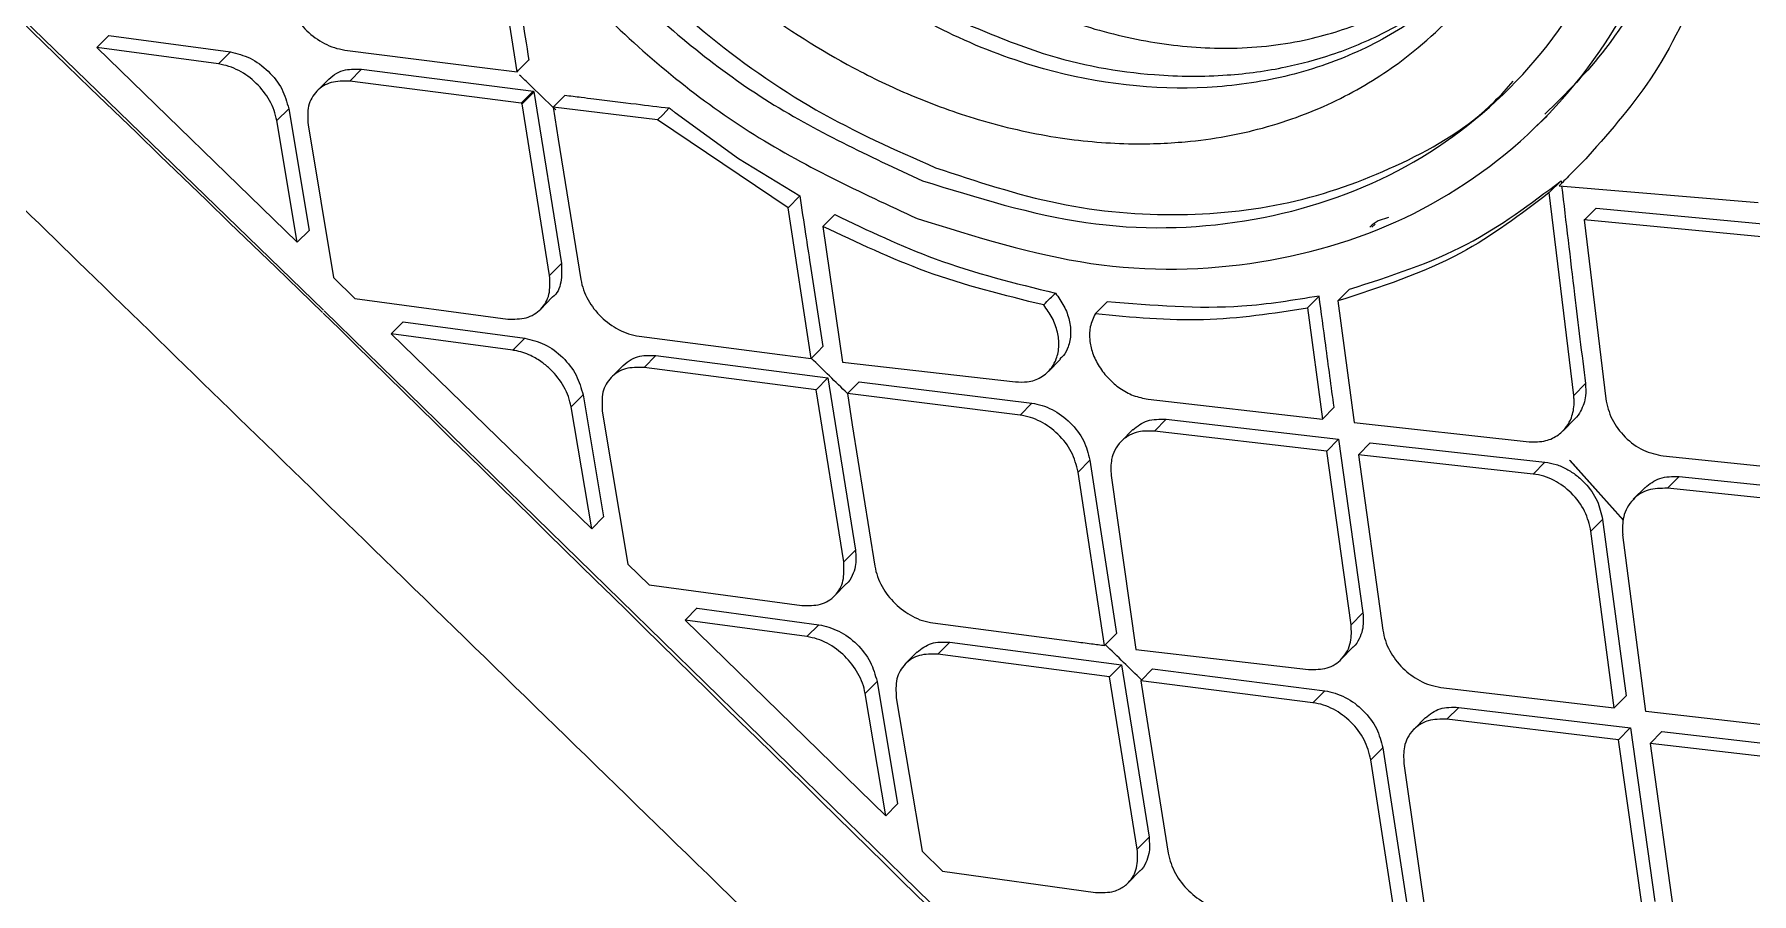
# Model space of a CAD drawing. Extents: x 939 to 1039, y 781 to 934.
# Drawn here: x 1025.216 to 1026.709, y 876.717 to 877.464 of the extents above; entities that cross this region are included whole.
import ezdxf

# ---------------------------------------------------------------- set-up
doc = ezdxf.new("R2010")
doc.units = 0
doc.header["$MEASUREMENT"] = 0
doc.layers.add('1', color=4, linetype='Continuous')

# ---------------------------------------------------------------- blocks, each defined once
blk = doc.blocks.new('Envoy')
at = {"layer": '1', "color": 3, "linetype": 'Continuous', "lineweight": 25}
for p, q in [((86.8135, 78.05), (84.725, 80.0749)), ((86.9817, 78.2572), (86.9676, 78.348)), ((86.6164, 78.2783), (86.6267, 78.2888)), ((86.6267, 78.2888), (86.7325, 78.2745)), ((86.6164, 78.2783), (86.7907, 78.109)), ((86.7222, 78.2641), (86.6164, 78.2783)), ((86.7222, 78.2641), (86.7325, 78.2745)), ((86.8319, 78.2762), (86.9538, 78.2607)), ((86.8182, 78.251), (86.8079, 78.2406)), ((86.8364, 78.2491), (86.8466, 78.2595)), ((86.8466, 78.2595), (86.9959, 78.2404)), ((86.9538, 78.2607), (86.9817, 78.2572)), ((86.9853, 78.23), (86.8364, 78.2491)), ((86.9853, 78.23), (86.9956, 78.2404)), ((86.986, 78.2299), (86.9963, 78.2403)), ((86.9963, 78.2397), (86.9861, 78.2293)), ((86.9963, 78.24), (87.0203, 78.0906)), ((86.7729, 78.2148), (86.7832, 78.2252)), ((86.7832, 78.2252), (86.801, 78.1194)), ((87.01, 78.0802), (86.9861, 78.2293)), ((87.0132, 78.2265), (87.0176, 78.1986)), ((87.1039, 78.2154), (87.0132, 78.2265)), ((87.1191, 78.2218), (87.1744, 78.182)), ((86.7907, 78.109), (86.7729, 78.2148)), ((86.8, 78.2112), (86.8222, 78.0783)), ((87.2173, 78.1391), (87.1039, 78.2154)), ((87.8663, 78.2084), (87.8772, 78.2188)), ((87.0176, 78.1986), (87.0372, 78.0766)), ((87.1744, 78.182), (87.2275, 78.1495)), ((87.8792, 78.1522), (87.8894, 78.1625)), ((87.8894, 78.1625), (87.8897, 78.1602)), ((87.2173, 78.1391), (87.2275, 78.1495)), ((87.9004, 77.9759), (87.8792, 78.1522)), ((87.8878, 78.1582), (88.0609, 78.1437)), ((87.2374, 78.0081), (87.2173, 78.1391)), ((87.2477, 78.1227), (87.2579, 78.1331)), ((87.9198, 78.1387), (88.074, 78.1241)), ((86.801, 78.1194), (86.7907, 78.109)), ((87.2477, 78.1227), (87.2646, 78.0047)), ((87.7253, 78.1243), (87.7231, 78.1222)), ((87.7278, 78.1247), (87.7248, 78.1222)), ((87.9096, 78.1284), (87.9282, 77.973)), ((88.0638, 78.1138), (87.9096, 78.1284)), ((87.01, 78.0802), (87.0203, 78.0906)), ((87.2366, 78.0899), (87.2476, 78.0185)), ((86.8222, 78.0783), (86.8408, 78.0602)), ((86.8408, 78.0602), (86.9737, 78.0423)), ((87.0021, 78.0507), (87.0124, 78.0612)), ((87.6689, 78.0519), (87.6791, 78.0623)), ((87.6954, 78.058), (87.7056, 78.0683)), ((87.6954, 78.058), (87.7094, 77.9522)), ((89.2705, 75.6515), (86.8141, 78.0494)), ((87.6689, 78.0519), (87.6819, 77.9552)), ((86.8826, 78.0399), (86.8724, 78.0295)), ((86.8724, 78.0295), (87.0466, 77.8599)), ((86.9781, 78.0152), (86.8724, 78.0295)), ((86.8826, 78.0399), (86.9884, 78.0256)), ((87.0878, 78.0273), (87.2102, 78.0115)), ((86.9781, 78.0152), (86.9884, 78.0256)), ((87.2102, 78.0115), (87.2374, 78.0081)), ((87.074, 78.002), (87.0638, 77.9916)), ((87.0922, 78.0001), (87.1025, 78.0105)), ((87.2417, 77.9808), (87.0922, 78.0001)), ((87.1025, 78.0105), (87.2519, 77.9912)), ((87.2646, 78.0047), (87.4151, 77.9876)), ((87.4437, 77.9967), (87.4539, 78.007)), ((87.2417, 77.9808), (87.2519, 77.9912)), ((87.2519, 77.9912), (87.2759, 77.8414)), ((87.2689, 77.9774), (87.2791, 77.9877)), ((87.2791, 77.9877), (87.4293, 77.9691)), ((87.9106, 77.9862), (87.9004, 77.9759)), ((87.0288, 77.9659), (87.0391, 77.9763)), ((87.0391, 77.9763), (87.0568, 77.8703)), ((87.2657, 77.831), (87.2417, 77.9808)), ((87.2689, 77.9774), (87.2731, 77.9503)), ((87.419, 77.9587), (87.2689, 77.9774)), ((87.419, 77.9587), (87.4292, 77.9691)), ((87.5304, 77.9725), (87.6819, 77.9552)), ((87.0466, 77.8599), (87.0288, 77.9659)), ((87.0558, 77.9623), (87.0781, 77.8291)), ((87.5358, 77.9448), (87.5461, 77.9551)), ((87.5461, 77.9551), (87.6959, 77.9378)), ((87.6819, 77.9552), (87.6921, 77.9656)), ((87.7094, 77.9522), (87.8616, 77.9355)), ((87.8911, 77.9451), (87.9013, 77.9555)), ((87.2731, 77.9503), (87.2927, 77.8274)), ((87.5171, 77.9461), (87.5069, 77.9357)), ((87.6857, 77.9274), (87.5358, 77.9448)), ((87.6959, 77.9378), (87.6857, 77.9274)), ((87.6959, 77.9378), (87.7171, 77.7868)), ((87.7069, 77.7765), (87.6857, 77.9274)), ((87.7132, 77.9243), (87.7234, 77.9347)), ((87.7132, 77.9243), (87.7344, 77.7717)), ((87.8651, 77.9075), (87.7132, 77.9243)), ((87.7234, 77.9347), (87.8753, 77.9179)), ((87.9783, 77.9232), (88.1314, 77.9075)), ((87.4695, 77.9092), (87.4798, 77.9196)), ((87.4926, 77.7585), (87.4695, 77.9092)), ((87.4798, 77.9196), (87.5028, 77.7688)), ((87.8651, 77.9075), (87.8753, 77.9179)), ((87.8968, 77.9196), (87.9437, 77.8671)), ((87.9437, 77.8674), (87.8974, 77.9193)), ((87.4982, 77.9062), (87.5197, 77.755)), ((87.9624, 77.8957), (87.9522, 77.8855)), ((87.9818, 77.8951), (87.992, 77.9054)), ((88.1347, 77.8792), (87.9818, 77.8951)), ((87.992, 77.9054), (88.1449, 77.8895)), ((87.0466, 77.8599), (87.0568, 77.8703)), ((87.9154, 77.8578), (87.9255, 77.8681)), ((87.9255, 77.8681), (87.9459, 77.7145)), ((87.9357, 77.7042), (87.9153, 77.8578)), ((87.9631, 77.701), (87.943, 77.8547)), ((87.2657, 77.831), (87.2759, 77.8414)), ((87.0781, 77.8291), (87.0965, 77.8112)), ((87.0965, 77.8112), (87.2293, 77.7932)), ((87.2577, 77.8016), (87.268, 77.812)), ((87.1279, 77.7805), (87.1382, 77.791)), ((87.1382, 77.7909), (87.2441, 77.7765)), ((87.1279, 77.7805), (87.3023, 77.6103)), ((87.2338, 77.7661), (87.1279, 77.7805)), ((87.2338, 77.7661), (87.2441, 77.7765)), ((87.3433, 77.778), (87.4665, 77.7618)), ((87.7069, 77.7765), (87.7171, 77.7868)), ((87.3477, 77.7508), (87.358, 77.7612)), ((87.358, 77.7612), (87.5071, 77.7416)), ((87.3296, 77.7528), (87.3193, 77.7424)), ((87.4969, 77.7312), (87.3477, 77.7508)), ((87.5197, 77.755), (87.6699, 77.7375)), ((87.6983, 77.7464), (87.7085, 77.7568)), ((87.4969, 77.7312), (87.5071, 77.7415)), ((87.5209, 77.5814), (87.4969, 77.7312)), ((87.5071, 77.7416), (87.5312, 77.5918)), ((87.524, 77.7276), (87.5342, 77.738)), ((87.5342, 77.738), (87.684, 77.719)), ((87.2844, 77.7167), (87.2947, 77.7271)), ((87.3023, 77.6103), (87.2844, 77.7167)), ((87.2947, 77.7271), (87.3126, 77.6208)), ((87.3114, 77.713), (87.3338, 77.5796)), ((87.524, 77.7276), (87.5281, 77.7017)), ((87.6737, 77.7086), (87.524, 77.7276)), ((87.6737, 77.7086), (87.684, 77.719)), ((87.7848, 77.722), (87.9356, 77.7042)), ((87.9357, 77.7042), (87.9459, 77.7145)), ((87.5281, 77.7017), (87.5479, 77.5777)), ((87.7902, 77.6943), (87.8004, 77.7046)), ((87.8004, 77.7046), (87.9497, 77.6867)), ((88.1146, 77.6837), (87.9631, 77.701)), ((87.7715, 77.6957), (87.7613, 77.6853)), ((87.9394, 77.6764), (87.7902, 77.6943)), ((87.9394, 77.6764), (87.9496, 77.6867)), ((87.9497, 77.6867), (87.9709, 77.5358)), ((87.9669, 77.6732), (87.9771, 77.6835)), ((87.9771, 77.6835), (88.1284, 77.6661)), ((87.7343, 77.6694), (87.7241, 77.659)), ((87.7343, 77.6694), (87.7575, 77.5186)), ((87.9607, 77.5254), (87.9394, 77.6764)), ((88.1182, 77.6557), (87.9669, 77.6732)), ((87.9669, 77.6732), (87.9881, 77.5206)), ((87.7472, 77.5083), (87.7241, 77.659)), ((87.7527, 77.6558), (87.7743, 77.5047)), ((87.3126, 77.6208), (87.3023, 77.6103)), ((87.3338, 77.5796), (87.3517, 77.5621)), ((87.5209, 77.5814), (87.5312, 77.5918)), ((87.3517, 77.5621), (87.4847, 77.5437)), ((87.513, 77.552), (87.5233, 77.5624))]:
    blk.add_line(p, q, dxfattribs=at)
at = {"layer": '1', "color": 3, "linetype": 'Continuous', "lineweight": 25, "flags": 128}
for points in [[(87.0132, 78.2265), (87.019, 78.2323), (87.0235, 78.2369)], [(87.1141, 78.2258), (87.1084, 78.2199), (87.1039, 78.2154)], [(87.7395, 78.1306), (87.7304, 78.1276), (87.7253, 78.1243)], [(87.4947, 78.0573), (87.489, 78.0515), (87.4845, 78.047)], [(87.2374, 78.0081), (87.2431, 78.0139), (87.2476, 78.0185)], [(87.4926, 77.7585), (87.4983, 77.7643), (87.5028, 77.7688)]]:
    blk.add_lwpolyline(points, dxfattribs=at)
at = {"layer": '1', "color": 3, "linetype": 'Continuous', "lineweight": 25}
for points, knots in [([(96.2118, 77.597), (96.0619, 77.8836), (95.7639, 78.4532), (95.3854, 79.0924), (95.1101, 79.5318), (94.9483, 79.7823), (94.7805, 80.0345), (94.5952, 80.3048), (94.3032, 80.7164), (93.8974, 81.256), (93.3763, 81.8952), (92.8322, 82.5113), (92.2738, 83.0952), (91.7022, 83.6481), (91.1187, 84.1713), (90.6212, 84.5847), (90.2203, 84.8995), (89.9235, 85.1243), (89.6266, 85.3412), (89.3462, 85.5387), (88.92, 85.8294), (88.3334, 86.2061), (87.557, 86.6648), (87.0224, 86.9461), (86.7536, 87.0876)], [0, 0, 0, 0, 0.0711711, 0.1414869, 0.1634306, 0.185306, 0.2071172, 0.2301, 0.257441, 0.3181985, 0.3786611, 0.4389219, 0.4990753, 0.5564523, 0.6139144, 0.6715432, 0.6987936, 0.7261074, 0.7534934, 0.7797261, 0.8015906, 0.8670403, 0.9331425, 1, 1, 1, 1]), ([(86.8127, 78.0479), (86.3816, 78.4645), (85.719, 79.1049), (84.512, 80.2456), (83.7379, 80.9714), (83.1987, 81.4769)], [0, 0, 0, 0, 0.360925, 0.55487, 1, 1, 1, 1]), ([(83.1475, 81.447), (83.2842, 81.3138), (83.5619, 81.0432), (83.9708, 80.6456), (84.3635, 80.2641), (84.725, 79.9132), (85.0553, 79.5927), (85.3361, 79.3202), (85.5712, 79.092), (85.7649, 78.904), (85.9392, 78.7347), (86.095, 78.5833), (86.2427, 78.4397), (86.4115, 78.2756), (86.6176, 78.0752), (86.8674, 77.8321), (87.1485, 77.5585), (87.4608, 77.2543), (87.8044, 76.9195), (88.1712, 76.5618), (88.5601, 76.1825), (88.9702, 75.7828), (89.4083, 75.356), (89.8596, 74.9167), (90.1652, 74.6199), (90.3153, 74.4742)], [0, 0, 0, 0, 0.057229, 0.116343, 0.171086, 0.221472, 0.267495, 0.309155, 0.33883, 0.365816, 0.390114, 0.411724, 0.431001, 0.451887, 0.482371, 0.517227, 0.556456, 0.600057, 0.648031, 0.700382, 0.753756, 0.81103, 0.872191, 0.937256, 1, 1, 1, 1]), ([(89.809, 73.1964), (89.5672, 73.5178), (89.0861, 74.1572), (88.3075, 75.0685), (87.5102, 75.9534), (86.6882, 76.8119), (85.853, 77.645), (85.0072, 78.4568), (84.1409, 79.2387), (83.2433, 79.9958), (82.6155, 80.4655), (82.2998, 80.7017)], [0, 0, 0, 0, 0.113392, 0.225638, 0.337341, 0.448782, 0.560233, 0.669481, 0.778832, 0.888788, 1, 1, 1, 1]), ([(89.328, 72.7152), (89.2397, 72.8472), (89.0613, 73.1138), (88.7803, 73.5116), (88.4858, 73.9122), (88.1769, 74.3146), (87.8627, 74.707), (87.4882, 75.1562), (87.0421, 75.6661), (86.5027, 76.2493), (85.999, 76.7651), (85.5506, 77.2057), (85.1753, 77.5621), (84.8055, 77.9012), (84.4419, 78.2231), (84.0738, 78.5375), (83.6188, 78.9116), (83.0729, 79.3368), (82.4454, 79.7963), (82.0222, 80.0809), (81.8136, 80.2212)], [0, 0, 0, 0, 0.044709, 0.090349, 0.13691, 0.18438, 0.232745, 0.277955, 0.348418, 0.422679, 0.500679, 0.550525, 0.598903, 0.645795, 0.691185, 0.735062, 0.781563, 0.856423, 0.929252, 1, 1, 1, 1]), ([(86.9565, 79.1317), (86.9664, 79.1432), (86.9988, 79.1808), (87.0732, 79.2266), (87.175, 79.2665), (87.2881, 79.2836), (87.4066, 79.2781), (87.5258, 79.25), (87.6407, 79.1999), (87.747, 79.1296), (87.8401, 79.0417), (87.9169, 78.9396), (87.9744, 78.8273), (88.0104, 78.7091), (88.0239, 78.59), (88.015, 78.4747), (87.983, 78.3687), (87.9368, 78.2813), (87.8938, 78.2386), (87.8754, 78.2204)], [0, 0, 0, 0, 0.027158, 0.089074, 0.150629, 0.212529, 0.274246, 0.335961, 0.397849, 0.45941, 0.521337, 0.58295, 0.64475, 0.7066, 0.768237, 0.830151, 0.891696, 0.953592, 1, 1, 1, 1]), ([(87.3295, 78.1297), (87.2799, 78.1527), (87.1808, 78.1986), (87.0485, 78.3086), (86.9394, 78.4396), (86.8619, 78.5866), (86.8219, 78.7392), (86.8229, 78.8878), (86.8653, 79.0227), (86.9461, 79.1358), (87.0607, 79.2193), (87.2011, 79.2674), (87.3572, 79.2759), (87.5172, 79.2435), (87.6696, 79.1721), (87.8036, 79.0657), (87.9103, 78.9319), (87.9822, 78.7796), (88.0153, 78.6199), (88.0079, 78.4643), (87.9607, 78.324), (87.8778, 78.2092), (87.765, 78.1276), (87.6301, 78.0856), (87.4812, 78.0822), (87.38, 78.1139), (87.3295, 78.1297)], [0, 0, 0, 0, 0.0416076, 0.0832416, 0.1248688, 0.1664636, 0.2080514, 0.2497012, 0.2914262, 0.3332007, 0.3749698, 0.4167002, 0.4583915, 0.5000235, 0.5416072, 0.5831929, 0.624799, 0.6664157, 0.7080566, 0.7497142, 0.7913823, 0.8331245, 0.8749398, 0.9167278, 0.9584009, 1, 1, 1, 1]), ([(87.3342, 78.1626), (87.2876, 78.1841), (87.1945, 78.2271), (87.0702, 78.3304), (86.9679, 78.4534), (86.8953, 78.5915), (86.858, 78.7349), (86.8591, 78.8745), (86.8991, 79.0014), (86.9751, 79.1075), (87.0826, 79.1859), (87.2142, 79.2309), (87.3604, 79.2387), (87.5104, 79.2082), (87.6533, 79.141), (87.779, 79.0411), (87.8792, 78.9155), (87.9469, 78.7727), (87.9781, 78.6231), (87.9713, 78.4772), (87.9272, 78.3457), (87.8494, 78.238), (87.7434, 78.1613), (87.6166, 78.1217), (87.4767, 78.1183), (87.3817, 78.1478), (87.3342, 78.1626)], [0, 0, 0, 0, 0.04161, 0.083271, 0.124923, 0.166513, 0.208078, 0.24971, 0.291447, 0.33324, 0.375013, 0.41673, 0.458407, 0.500035, 0.541625, 0.583217, 0.624828, 0.666452, 0.708096, 0.749746, 0.791398, 0.83314, 0.874969, 0.916762, 0.958421, 1, 1, 1, 1]), ([(86.9854, 79.1043), (86.9726, 79.0913), (86.937, 79.0552), (86.8991, 78.9802), (86.8724, 78.8847), (86.8684, 78.7812), (86.8857, 78.6745), (86.9243, 78.5681), (86.9815, 78.4662), (87.0554, 78.3723), (87.1428, 78.2898), (87.2403, 78.2206), (87.3104, 78.1894), (87.3454, 78.1739)], [0, 0, 0, 0, 0.053359, 0.147862, 0.242761, 0.337079, 0.431943, 0.526513, 0.621084, 0.715624, 0.810283, 0.905238, 1, 1, 1, 1]), ([(86.9386, 78.7107), (86.9458, 78.6775), (86.9588, 78.6181), (86.9948, 78.5399), (87.0324, 78.4777), (87.0721, 78.425), (87.1233, 78.369), (87.1898, 78.3115), (87.2611, 78.2661), (87.3264, 78.2349), (87.3854, 78.2137), (87.449, 78.1991), (87.5093, 78.1937), (87.5587, 78.1954), (87.5944, 78.2002), (87.6254, 78.2068), (87.6551, 78.2156), (87.6865, 78.2283), (87.7153, 78.2431), (87.7415, 78.2597), (87.7787, 78.2881), (87.823, 78.3345), (87.8638, 78.4042), (87.8923, 78.4853), (87.8972, 78.5449), (87.8998, 78.5769)], [0, 0, 0, 0, 0.069821, 0.125018, 0.168082, 0.209756, 0.250068, 0.311171, 0.374952, 0.411051, 0.452573, 0.499902, 0.544752, 0.580563, 0.607253, 0.624873, 0.651748, 0.677715, 0.702742, 0.726806, 0.749889, 0.811738, 0.874794, 0.932597, 1, 1, 1, 1]), ([(87.8783, 78.4701), (87.8709, 78.4481), (87.856, 78.4045), (87.8176, 78.3497), (87.7697, 78.3055), (87.713, 78.2727), (87.65, 78.2513), (87.5599, 78.2386), (87.4605, 78.2496), (87.3622, 78.2862), (87.2916, 78.3265), (87.231, 78.3742), (87.1824, 78.4245), (87.141, 78.4781), (87.1035, 78.5393), (87.0682, 78.6153), (87.0521, 78.6713), (87.0435, 78.7013)], [0, 0, 0, 0, 0.063374, 0.126017, 0.188529, 0.250442, 0.313234, 0.375706, 0.500277, 0.569247, 0.633508, 0.694136, 0.750208, 0.796793, 0.85376, 0.921502, 1, 1, 1, 1]), ([(87.1284, 78.6918), (87.1338, 78.665), (87.1437, 78.615), (87.174, 78.5466), (87.2079, 78.4921), (87.2419, 78.4495), (87.2755, 78.4149), (87.3103, 78.3847), (87.3746, 78.3381), (87.4534, 78.3004), (87.5404, 78.2804), (87.606, 78.2758), (87.6671, 78.2831), (87.7238, 78.3013), (87.773, 78.3295), (87.8321, 78.3807), (87.8598, 78.4343), (87.8783, 78.4701)], [0, 0, 0, 0, 0.078341, 0.145776, 0.203105, 0.249968, 0.289439, 0.329947, 0.371277, 0.499991, 0.562545, 0.625021, 0.693138, 0.749873, 0.812207, 0.874713, 1, 1, 1, 1]), ([(86.9778, 78.3584), (86.9804, 78.3414), (86.9851, 78.311), (86.9899, 78.2807), (86.992, 78.2673)], [0, 0, 0, 0, 0.559998, 1, 1, 1, 1]), ([(87.3742, 78.2982), (87.3957, 78.2892), (87.4491, 78.267), (87.5257, 78.2534), (87.5961, 78.2529), (87.6474, 78.26), (87.6933, 78.2723), (87.7367, 78.2906), (87.7784, 78.3156), (87.8017, 78.3374), (87.8129, 78.3478)], [0, 0, 0, 0, 0.1353539, 0.3348403, 0.4680049, 0.5794798, 0.6705376, 0.7834415, 0.8955065, 1, 1, 1, 1]), ([(88.0169, 78.3475), (88.0027, 78.3159), (87.9754, 78.2551), (87.9331, 78.2067), (87.9127, 78.1835)], [0, 0, 0, 0, 0.518725, 1, 1, 1, 1]), ([(86.7812, 78.3255), (86.7819, 78.3225), (86.7832, 78.3165), (86.7885, 78.3052), (86.7984, 78.2923), (86.8115, 78.2829), (86.823, 78.2779), (86.8289, 78.2768), (86.8319, 78.2762)], [0, 0, 0, 0, 0.131481, 0.258835, 0.500153, 0.741273, 0.868533, 1, 1, 1, 1]), ([(86.7325, 78.2745), (86.7383, 78.2731), (86.7499, 78.2703), (86.766, 78.2583), (86.7784, 78.2426), (86.7816, 78.231), (86.7832, 78.2252)], [0, 0, 0, 0, 0.250236, 0.49995, 0.749681, 1, 1, 1, 1]), ([(86.9817, 78.2572), (86.9836, 78.2591), (86.987, 78.2626), (86.9904, 78.2661), (86.9919, 78.2676)], [0, 0, 0, 0, 0.559976, 1, 1, 1, 1]), ([(86.7729, 78.2148), (86.7722, 78.2178), (86.7709, 78.2237), (86.7656, 78.235), (86.7557, 78.2479), (86.7425, 78.2574), (86.7311, 78.2624), (86.7252, 78.2635), (86.7222, 78.2641)], [0, 0, 0, 0, 0.130275, 0.257233, 0.500214, 0.742965, 0.869797, 1, 1, 1, 1]), ([(86.8182, 78.2509), (86.8203, 78.2528), (86.8245, 78.2563), (86.834, 78.2599), (86.8418, 78.2596), (86.8466, 78.2595)], [0, 0, 0, 0, 0.293489, 0.566396, 1, 1, 1, 1]), ([(87.0153, 78.2241), (87.0073, 78.2319), (86.9969, 78.242), (86.9865, 78.2521), (86.984, 78.2544)], [0, 0, 0, 0, 0.767394, 1, 1, 1, 1]), ([(86.8364, 78.2491), (86.8307, 78.2492), (86.8195, 78.2493), (86.8068, 78.2411), (86.7991, 78.2281), (86.7997, 78.2168), (86.8, 78.2112)], [0, 0, 0, 0, 0.249799, 0.499778, 0.749894, 1, 1, 1, 1]), ([(87.0233, 78.2369), (87.028, 78.2363), (87.0365, 78.2353), (87.0449, 78.2342), (87.0486, 78.2338)], [0, 0, 0, 0, 0.560018, 1, 1, 1, 1]), ([(87.3454, 78.1739), (87.3811, 78.1621), (87.4524, 78.1385), (87.5589, 78.1297), (87.6605, 78.1413), (87.7523, 78.1756), (87.8157, 78.2128), (87.8425, 78.2431), (87.8478, 78.2491)], [0, 0, 0, 0, 0.191031, 0.382089, 0.572485, 0.762823, 0.953102, 1, 1, 1, 1]), ([(86.9853, 78.23), (86.9855, 78.23), (86.9857, 78.23), (86.9859, 78.23), (86.986, 78.2299)], [0, 0, 0, 0, 0.560679, 1, 1, 1, 1]), ([(86.986, 78.2299), (86.986, 78.2298), (86.9861, 78.2296), (86.9861, 78.2294), (86.9861, 78.2293)], [0, 0, 0, 0, 0.5616044, 1, 1, 1, 1]), ([(87.0486, 78.2338), (87.0609, 78.2323), (87.0827, 78.2296), (87.1045, 78.2269), (87.1141, 78.2258)], [0, 0, 0, 0, 0.559984, 1, 1, 1, 1]), ([(87.1141, 78.2258), (87.1151, 78.225), (87.1167, 78.2237), (87.1184, 78.2224), (87.1191, 78.2218)], [0, 0, 0, 0, 0.560103, 1, 1, 1, 1]), ([(87.9127, 78.1835), (87.908, 78.1787), (87.8997, 78.1703), (87.8914, 78.1619), (87.8878, 78.1582)], [0, 0, 0, 0, 0.559986, 1, 1, 1, 1]), ([(87.7056, 78.0683), (87.7407, 78.0795), (87.8078, 78.101), (87.863, 78.1426), (87.8894, 78.1625)], [0, 0, 0, 0, 0.5226844, 1, 1, 1, 1]), ([(87.2275, 78.1495), (87.2292, 78.1384), (87.2322, 78.1185), (87.2352, 78.0986), (87.2366, 78.0899)], [0, 0, 0, 0, 0.559996, 1, 1, 1, 1]), ([(87.8792, 78.1522), (87.8543, 78.1333), (87.7993, 78.0916), (87.7322, 78.0699), (87.6954, 78.058)], [0, 0, 0, 0, 0.4521975, 1, 1, 1, 1]), ([(87.8899, 78.1581), (87.8936, 78.1266), (87.9004, 78.0691), (87.9074, 78.012), (87.9106, 77.9862)], [0, 0, 0, 0, 0.548657, 1, 1, 1, 1]), ([(87.2579, 78.1331), (87.2869, 78.1193), (87.35, 78.0893), (87.4147, 78.0734), (87.4498, 78.0648)], [0, 0, 0, 0, 0.458904, 1, 1, 1, 1]), ([(87.9096, 78.1284), (87.9115, 78.1303), (87.9149, 78.1337), (87.9183, 78.1372), (87.9198, 78.1387)], [0, 0, 0, 0, 0.559973, 1, 1, 1, 1]), ([(87.4396, 78.0545), (87.4053, 78.0629), (87.3407, 78.0788), (87.2775, 78.1087), (87.2477, 78.1227)], [0, 0, 0, 0, 0.529636, 1, 1, 1, 1]), ([(87.0203, 78.0905), (87.0205, 78.0851), (87.0209, 78.0742), (87.0167, 78.0639), (87.0124, 78.0613), (87.0123, 78.0612)], [0, 0, 0, 0, 0.493956, 0.98793, 1, 1, 1, 1]), ([(86.9737, 78.0423), (86.9792, 78.0422), (86.9904, 78.042), (87.0031, 78.0502), (87.0109, 78.0632), (87.0103, 78.0745), (87.01, 78.0802)], [0, 0, 0, 0, 0.249853, 0.499833, 0.749954, 1, 1, 1, 1]), ([(87.0372, 78.0766), (87.0378, 78.0736), (87.0391, 78.0677), (87.0444, 78.0563), (87.0543, 78.0434), (87.0674, 78.034), (87.0788, 78.029), (87.0848, 78.0279), (87.0878, 78.0273)], [0, 0, 0, 0, 0.131238, 0.258479, 0.500177, 0.740939, 0.868278, 1, 1, 1, 1]), ([(87.4396, 78.0545), (87.4415, 78.0564), (87.4449, 78.0599), (87.4483, 78.0633), (87.4498, 78.0648)], [0, 0, 0, 0, 0.5599747, 1, 1, 1, 1]), ([(87.4498, 78.0648), (87.4524, 78.0612), (87.4578, 78.0537), (87.4622, 78.0414), (87.4636, 78.0291), (87.4614, 78.0187), (87.458, 78.0111), (87.4546, 78.0084), (87.4535, 78.0075)], [0, 0, 0, 0, 0.189366, 0.382739, 0.566002, 0.765419, 0.918267, 1, 1, 1, 1]), ([(87.6791, 78.0623), (87.6569, 78.0586), (87.5976, 78.0488), (87.5343, 78.054), (87.4947, 78.0573)], [0, 0, 0, 0, 0.37422, 1, 1, 1, 1]), ([(87.6921, 77.9656), (87.6896, 77.9836), (87.6853, 78.0158), (87.681, 78.048), (87.6791, 78.0622)], [0, 0, 0, 0, 0.560011, 1, 1, 1, 1]), ([(90.3385, 74.5304), (90.3381, 74.5309), (90.3348, 74.5342), (90.3238, 74.5453), (90.2845, 74.585), (90.1379, 74.7331), (89.5678, 75.3098), (88.4414, 76.4511), (87.4083, 77.464), (86.8133, 78.0473)], [0, 0, 0, 0, 0.000353, 0.002829, 0.009436, 0.033986, 0.128384, 0.49802, 1, 1, 1, 1]), ([(87.4152, 77.9876), (87.4186, 77.9875), (87.4266, 77.9872), (87.4379, 77.9911), (87.4462, 77.9986), (87.4513, 78.0083), (87.4533, 78.0188), (87.452, 78.0311), (87.4476, 78.0434), (87.4422, 78.0508), (87.4396, 78.0545)], [0, 0, 0, 0, 0.108486, 0.249906, 0.401656, 0.4996, 0.630755, 0.75008, 0.876174, 1, 1, 1, 1]), ([(87.4845, 78.047), (87.4828, 78.0432), (87.4795, 78.0364), (87.4792, 78.0244), (87.4818, 78.0125), (87.4874, 78.0008), (87.4957, 77.9903), (87.5059, 77.9816), (87.5177, 77.9751), (87.5261, 77.9734), (87.5304, 77.9725)], [0, 0, 0, 0, 0.14144, 0.261742, 0.376842, 0.503484, 0.625316, 0.742677, 0.867278, 1, 1, 1, 1]), ([(87.4845, 78.047), (87.5162, 78.044), (87.5795, 78.0382), (87.6391, 78.0474), (87.6689, 78.0519)], [0, 0, 0, 0, 0.499998, 1, 1, 1, 1]), ([(87.0288, 77.9659), (87.0281, 77.9689), (87.0268, 77.9747), (87.0215, 77.9861), (87.0135, 77.9966), (87.0031, 78.0052), (86.9927, 78.0115), (86.9836, 78.0142), (86.9787, 78.0151), (86.9781, 78.0152)], [0, 0, 0, 0, 0.129968, 0.25674, 0.499881, 0.624647, 0.773327, 0.973911, 1, 1, 1, 1]), ([(86.9884, 78.0256), (86.9942, 78.0242), (87.0059, 78.0214), (87.022, 78.0094), (87.0343, 77.9936), (87.0375, 77.9821), (87.0391, 77.9763)], [0, 0, 0, 0, 0.251271, 0.501347, 0.750743, 1, 1, 1, 1]), ([(87.0922, 78.0001), (87.0866, 78.0002), (87.0754, 78.0004), (87.0627, 77.9922), (87.055, 77.9792), (87.0556, 77.9679), (87.0558, 77.9623)], [0, 0, 0, 0, 0.249776, 0.499752, 0.749898, 1, 1, 1, 1]), ([(87.0741, 78.002), (87.0762, 78.0039), (87.0804, 78.0074), (87.0899, 78.011), (87.0977, 78.0107), (87.1025, 78.0105)], [0, 0, 0, 0, 0.297146, 0.570435, 1, 1, 1, 1]), ([(87.269, 77.9775), (87.2638, 77.9826), (87.2533, 77.9928), (87.2428, 78.0031), (87.2375, 78.0082)], [0, 0, 0, 0, 0.497398, 1, 1, 1, 1]), ([(87.9106, 77.9862), (87.9108, 77.9826), (87.9113, 77.9739), (87.9075, 77.9636), (87.9036, 77.9572), (87.9013, 77.9555), (87.9013, 77.9555)], [0, 0, 0, 0, 0.304177, 0.734074, 0.997295, 1, 1, 1, 1]), ([(87.4293, 77.9691), (87.4322, 77.9686), (87.4381, 77.9675), (87.4498, 77.9626), (87.4632, 77.9528), (87.4753, 77.9369), (87.4783, 77.9254), (87.4798, 77.9196)], [0, 0, 0, 0, 0.128505, 0.256083, 0.50732, 0.755201, 1, 1, 1, 1]), ([(87.8616, 77.9355), (87.8665, 77.9355), (87.8759, 77.9354), (87.887, 77.9409), (87.8943, 77.9481), (87.8993, 77.9574), (87.9009, 77.9661), (87.9007, 77.9729), (87.9005, 77.9751), (87.9004, 77.9759)], [0, 0, 0, 0, 0.216293, 0.406633, 0.570977, 0.709229, 0.906726, 0.96647, 1, 1, 1, 1]), ([(87.9282, 77.973), (87.9296, 77.967), (87.9324, 77.955), (87.9446, 77.9389), (87.9606, 77.927), (87.9725, 77.9244), (87.9783, 77.9232)], [0, 0, 0, 0, 0.252883, 0.500173, 0.752591, 1, 1, 1, 1]), ([(87.4695, 77.9092), (87.468, 77.9152), (87.4649, 77.9269), (87.4527, 77.9427), (87.4395, 77.9522), (87.428, 77.9571), (87.422, 77.9582), (87.419, 77.9587)], [0, 0, 0, 0, 0.25275, 0.499537, 0.742696, 0.86971, 1, 1, 1, 1]), ([(87.5171, 77.946), (87.5211, 77.9492), (87.529, 77.9554), (87.5404, 77.9552), (87.546, 77.9551)], [0, 0, 0, 0, 0.496822, 1, 1, 1, 1]), ([(87.5358, 77.9448), (87.5312, 77.9449), (87.5234, 77.9451), (87.5137, 77.9414), (87.5064, 77.936), (87.5013, 77.9287), (87.4977, 77.9189), (87.498, 77.911), (87.4982, 77.9062)], [0, 0, 0, 0, 0.206509, 0.342388, 0.499785, 0.653161, 0.787787, 1, 1, 1, 1]), ([(87.9154, 77.8578), (87.914, 77.8636), (87.9111, 77.8755), (87.8991, 77.8915), (87.886, 77.9011), (87.8744, 77.906), (87.8683, 77.907), (87.8651, 77.9075)], [0, 0, 0, 0, 0.246119, 0.499554, 0.737975, 0.866174, 1, 1, 1, 1]), ([(87.8753, 77.9179), (87.8786, 77.9173), (87.885, 77.9162), (87.8943, 77.9121), (87.9028, 77.9066), (87.9125, 77.8978), (87.9217, 77.8847), (87.9243, 77.8735), (87.9255, 77.8681)], [0, 0, 0, 0, 0.138214, 0.27269, 0.403481, 0.530555, 0.772529, 1, 1, 1, 1]), ([(87.9818, 77.8951), (87.9761, 77.895), (87.9646, 77.8949), (87.953, 77.8873), (87.9467, 77.8785), (87.9426, 77.8685), (87.9428, 77.8601), (87.943, 77.8547)], [0, 0, 0, 0, 0.249623, 0.498995, 0.63924, 0.769654, 1, 1, 1, 1]), ([(87.9624, 77.8956), (87.9664, 77.8988), (87.9746, 77.9054), (87.9862, 77.9054), (87.992, 77.9054)], [0, 0, 0, 0, 0.493797, 1, 1, 1, 1]), ([(87.2759, 77.8414), (87.2763, 77.8364), (87.2768, 77.8284), (87.2732, 77.8189), (87.2704, 77.8138), (87.268, 77.812), (87.2679, 77.812)], [0, 0, 0, 0, 0.429635, 0.694597, 0.992444, 1, 1, 1, 1]), ([(87.2293, 77.7932), (87.2349, 77.7931), (87.2461, 77.7928), (87.2588, 77.801), (87.2665, 77.814), (87.2659, 77.8253), (87.2657, 77.831)], [0, 0, 0, 0, 0.249846, 0.499846, 0.749986, 1, 1, 1, 1]), ([(87.2927, 77.8274), (87.2934, 77.8244), (87.2947, 77.8184), (87.3, 77.807), (87.3098, 77.7942), (87.3229, 77.7847), (87.3343, 77.7797), (87.3403, 77.7785), (87.3433, 77.778)], [0, 0, 0, 0, 0.131009, 0.258177, 0.50023, 0.740627, 0.868073, 1, 1, 1, 1]), ([(87.2441, 77.7765), (87.2499, 77.7751), (87.2616, 77.7722), (87.2777, 77.7601), (87.29, 77.7444), (87.2931, 77.7329), (87.2947, 77.7271)], [0, 0, 0, 0, 0.252381, 0.502788, 0.751803, 1, 1, 1, 1]), ([(87.6699, 77.7375), (87.6754, 77.7375), (87.6866, 77.7375), (87.6977, 77.7448), (87.7038, 77.7534), (87.7075, 77.7631), (87.7071, 77.7713), (87.7069, 77.7765)], [0, 0, 0, 0, 0.249554, 0.499022, 0.642131, 0.773477, 1, 1, 1, 1]), ([(87.7171, 77.7868), (87.7174, 77.7816), (87.7178, 77.7734), (87.7138, 77.7639), (87.7111, 77.7587), (87.7086, 77.757), (87.7084, 77.7569)], [0, 0, 0, 0, 0.445962, 0.702201, 0.980025, 1, 1, 1, 1]), ([(87.2844, 77.7167), (87.2838, 77.7197), (87.2825, 77.7255), (87.2771, 77.7369), (87.2673, 77.7498), (87.2541, 77.7594), (87.2427, 77.7644), (87.2368, 77.7655), (87.2338, 77.7661)], [0, 0, 0, 0, 0.129801, 0.2566, 0.500204, 0.742287, 0.869283, 1, 1, 1, 1]), ([(87.3296, 77.7527), (87.3335, 77.7557), (87.3412, 77.7618), (87.3523, 77.7614), (87.358, 77.7612)], [0, 0, 0, 0, 0.493765, 1, 1, 1, 1]), ([(87.4665, 77.7618), (87.4713, 77.7612), (87.48, 77.7601), (87.4888, 77.7589), (87.4926, 77.7585)], [0, 0, 0, 0, 0.560011, 1, 1, 1, 1]), ([(87.5247, 77.7284), (87.5195, 77.7335), (87.509, 77.7437), (87.4985, 77.754), (87.4932, 77.7591)], [0, 0, 0, 0, 0.498266, 1, 1, 1, 1]), ([(87.7344, 77.7717), (87.7351, 77.7687), (87.7363, 77.7627), (87.7414, 77.7511), (87.7511, 77.7382), (87.764, 77.7287), (87.7755, 77.7237), (87.7816, 77.7226), (87.7848, 77.722)], [0, 0, 0, 0, 0.130151, 0.257083, 0.500233, 0.736701, 0.865117, 1, 1, 1, 1]), ([(87.3477, 77.7508), (87.3421, 77.7509), (87.3309, 77.7511), (87.3183, 77.7429), (87.3106, 77.7299), (87.3111, 77.7187), (87.3114, 77.713)], [0, 0, 0, 0, 0.249796, 0.499754, 0.749899, 1, 1, 1, 1]), ([(87.684, 77.719), (87.687, 77.7184), (87.6929, 77.7173), (87.7047, 77.7123), (87.718, 77.7025), (87.73, 77.6865), (87.7329, 77.675), (87.7343, 77.6694)], [0, 0, 0, 0, 0.130119, 0.258797, 0.510869, 0.757851, 1, 1, 1, 1]), ([(87.7241, 77.659), (87.7226, 77.6649), (87.7195, 77.6766), (87.7073, 77.6924), (87.6942, 77.702), (87.6827, 77.707), (87.6768, 77.7081), (87.6737, 77.7086)], [0, 0, 0, 0, 0.252078, 0.49967, 0.741618, 0.868865, 1, 1, 1, 1]), ([(87.7715, 77.6956), (87.7754, 77.6987), (87.7834, 77.705), (87.7947, 77.7047), (87.8004, 77.7046)], [0, 0, 0, 0, 0.496844, 1, 1, 1, 1]), ([(87.7902, 77.6943), (87.7845, 77.6943), (87.7769, 77.6944), (87.7675, 77.6905), (87.761, 77.6857), (87.7558, 77.6785), (87.7522, 77.6687), (87.7525, 77.6608), (87.7527, 77.6558)], [0, 0, 0, 0, 0.249177, 0.33837, 0.499399, 0.649367, 0.782911, 1, 1, 1, 1]), ([(87.4847, 77.5437), (87.4903, 77.5436), (87.4979, 77.5433), (87.5071, 77.5472), (87.515, 77.5529), (87.5217, 77.5645), (87.5212, 77.5757), (87.5209, 77.5814)], [0, 0, 0, 0, 0.249571, 0.339854, 0.50037, 0.750266, 1, 1, 1, 1]), ([(87.5312, 77.5918), (87.5315, 77.5868), (87.5321, 77.5788), (87.5284, 77.5693), (87.5257, 77.5642), (87.5233, 77.5625), (87.5232, 77.5624)], [0, 0, 0, 0, 0.432777, 0.697702, 0.994415, 1, 1, 1, 1]), ([(87.5479, 77.5777), (87.5486, 77.5747), (87.5499, 77.5688), (87.5552, 77.5574), (87.565, 77.5445), (87.578, 77.535), (87.5894, 77.53), (87.5954, 77.5288), (87.5984, 77.5282)], [0, 0, 0, 0, 0.13074, 0.257808, 0.500168, 0.740277, 0.867804, 1, 1, 1, 1])]:
    blk.add_open_spline(points, degree=3, knots=knots, dxfattribs=at)

msp = doc.modelspace()

# ---------------------------------------------------------------- block references
at = {"layer": '1'}
msp.add_blockref('Envoy', (938.6538, 799.1744), dxfattribs=at)

doc.saveas('drawing.dxf')
